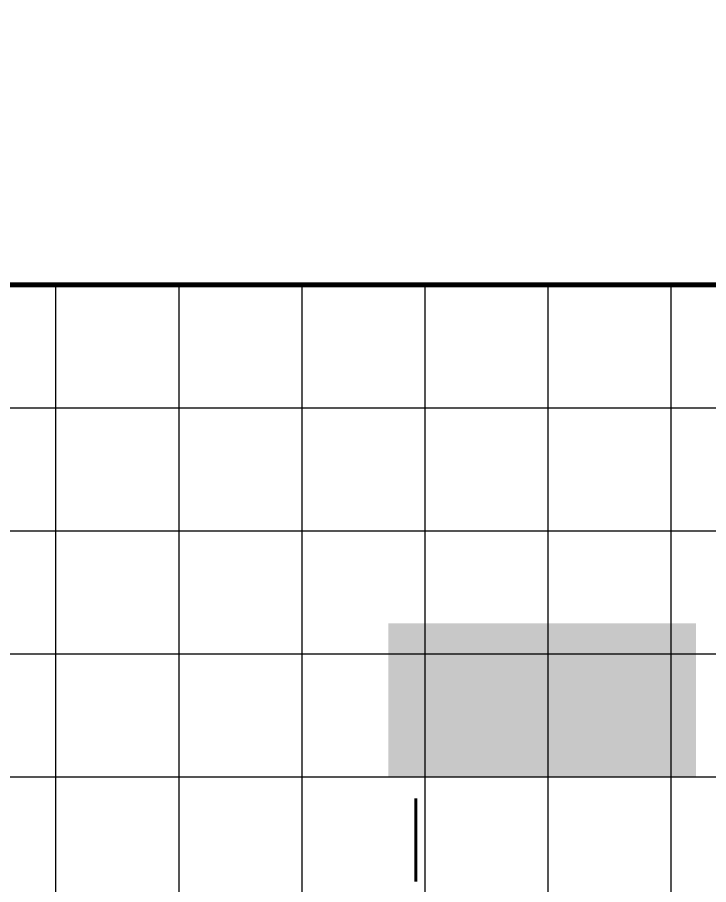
# Model space of a CAD drawing. Extents: x 260 to 1101, y 70 to 664.
# Drawn here: x 568.86 to 591.34, y 542.48 to 570.67 of the extents above; entities that cross this region are included whole.
import ezdxf

# ---------------------------------------------------------------- set-up
doc = ezdxf.new("R2010")
doc.units = 0
doc.header["$MEASUREMENT"] = 0
doc.layers.get('0').update_dxf_attribs({"linetype": 'CONTINUOUS', "lineweight": 15})
doc.layers.get('DEFPOINTS').update_dxf_attribs({"linetype": 'CONTINUOUS'})
doc.layers.add('PDF _Геометрия', color=7, linetype='CONTINUOUS')
doc.layers.add('PDF _Сплошная заливка', color=7, linetype='CONTINUOUS')
doc.styles.add('GOST type A0', font='', dxfattribs={"oblique": 15, "height": 3.5})
doc.styles.get('GOST type A0').set_extended_font_data('GOST type A')
doc.dimstyles.new('ГОСТ type A', dxfattribs={"dimtxt": 3.5, "dimasz": 3, "dimexe": 2, "dimexo": 0, "dimgap": 1, "dimtad": 1, "dimtoh": 1, "dimtxsty": 'GOST type A0', "dimcen": 0, "dimazin": 2, "dimtfac": 1, "dimtmove": 0, "dimatfit": 3, "dimfxl": 1, "dimarcsym": 0})

# ---------------------------------------------------------------- blocks, each defined once
blk = doc.blocks.new('*D4')
at = {"color": 0, "lineweight": -2, "transparency": 16777216}
for p, q in [((370.082, 561.979), (370.082, 583.979)), ((610.126, 561.979), (610.126, 583.979)), ((373.082, 581.979), (607.126, 581.979))]:
    blk.add_line(p, q, dxfattribs=at)
at = {"color": 0, "transparency": 16777216}
for points in [[(373.082, 582.479), (373.082, 581.479), (370.082, 581.979)], [(607.126, 582.479), (607.126, 581.479), (610.126, 581.979)]]:
    blk.add_solid(points, dxfattribs=at)
at = {"layer": 'DEFPOINTS', "color": 0, "transparency": 16777216}
for p in [(610.126, 581.979), (370.082, 561.979), (610.126, 561.979)]:
    blk.add_point(p, dxfattribs=at)
at = {"color": 0, "transparency": 16777216, "insert": (490.104, 584.992), "char_height": 3.5, "attachment_point": 5, "style": 'GOST type A0'}
blk.add_mtext('120±0,1', dxfattribs=at)
blk = doc.blocks.new('*D5')
at = {"color": 0, "lineweight": -2, "transparency": 16777216}
for p, q in [((375.083, 556.979), (375.083, 573.979)), ((605.126, 556.979), (605.126, 573.979)), ((378.083, 571.979), (602.126, 571.979))]:
    blk.add_line(p, q, dxfattribs=at)
at = {"color": 0, "transparency": 16777216}
for points in [[(378.083, 572.479), (378.083, 571.479), (375.083, 571.979)], [(602.126, 572.479), (602.126, 571.479), (605.126, 571.979)]]:
    blk.add_solid(points, dxfattribs=at)
at = {"layer": 'DEFPOINTS', "color": 0, "transparency": 16777216}
for p in [(605.126, 571.979), (375.083, 556.979), (605.126, 556.979)]:
    blk.add_point(p, dxfattribs=at)
at = {"color": 0, "transparency": 16777216, "insert": (490.104, 574.729), "char_height": 3.5, "attachment_point": 5, "style": 'GOST type A0'}
blk.add_mtext('115', dxfattribs=at)

msp = doc.modelspace()

# ---------------------------------------------------------------- linework, layer by layer
at = {"layer": 'PDF _Геометрия', "lineweight": 20}
for points in [[(367.601, 401.979), (370.082, 401.979), (610.126, 401.979), (610.126, 561.979), (370.082, 561.979)], [(368.842, 401.979), (370.082, 401.979), (370.082, 561.979), (610.126, 561.979), (610.126, 401.979)], [(570.119, 399.499), (570.119, 401.979), (570.119, 561.979)], [(574.12, 400.739), (574.12, 401.979), (574.12, 561.979)], [(578.121, 399.499), (578.121, 401.979), (578.121, 561.979)], [(582.121, 400.739), (582.121, 401.979), (582.121, 561.979)], [(586.122, 399.499), (586.122, 401.979), (586.122, 561.979)], [(590.123, 400.739), (590.123, 401.979), (590.123, 561.979)], [(368.842, 557.979), (370.082, 557.979), (610.126, 557.979)], [(367.601, 553.979), (370.082, 553.979), (610.126, 553.979)], [(368.842, 549.979), (370.082, 549.979), (610.126, 549.979)], [(367.601, 545.979), (370.082, 545.979), (610.126, 545.979)]]:
    msp.add_lwpolyline(points, dxfattribs=at)
at = {"layer": 'PDF _Геометрия', "lineweight": 60}
for points in [[(370.082, 561.979), (370.082, 401.979), (610.126, 401.979), (610.126, 561.979)], [(610.126, 561.979), (370.082, 561.979), (370.082, 401.979), (370.082, 561.979)]]:
    msp.add_lwpolyline(points, close=True, dxfattribs=at)
msp.add_lwpolyline([(370.082, 561.979), (610.126, 561.979)], dxfattribs=at)
at = {"layer": 'PDF _Геометрия', "lineweight": 40}
msp.add_lwpolyline([(581.821, 542.579), (581.821, 545.279)], dxfattribs=at)
at = {"layer": 'PDF _Сплошная заливка', "lineweight": 30, "transparency": 33554559}
msp.add_solid([(590.923, 545.979), (580.921, 545.979), (590.923, 550.979), (580.921, 550.979)], dxfattribs=at)
msp.add_solid([(590.923, 545.979), (580.921, 545.979), (590.923, 550.979), (580.921, 550.979)], dxfattribs=at)

# ---------------------------------------------------------------- dimensions: what is measured, and where the dimension line sits
for base, p1, p2, text, picture, middle in [((610.126, 581.979), (370.082, 561.979), (610.126, 561.979), '120±0,1', '*D4', (490.104, 584.992)), ((605.126, 571.979), (375.083, 556.979), (605.126, 556.979), '115', '*D5', (490.104, 574.729))]:
    dim = msp.add_linear_dim(base=base, p1=p1, p2=p2, text=text, dimstyle='ГОСТ type A')
    dim.commit()
    dim.dimension.update_dxf_attribs({"geometry": picture, "text_midpoint": middle})

doc.saveas('drawing.dxf')
